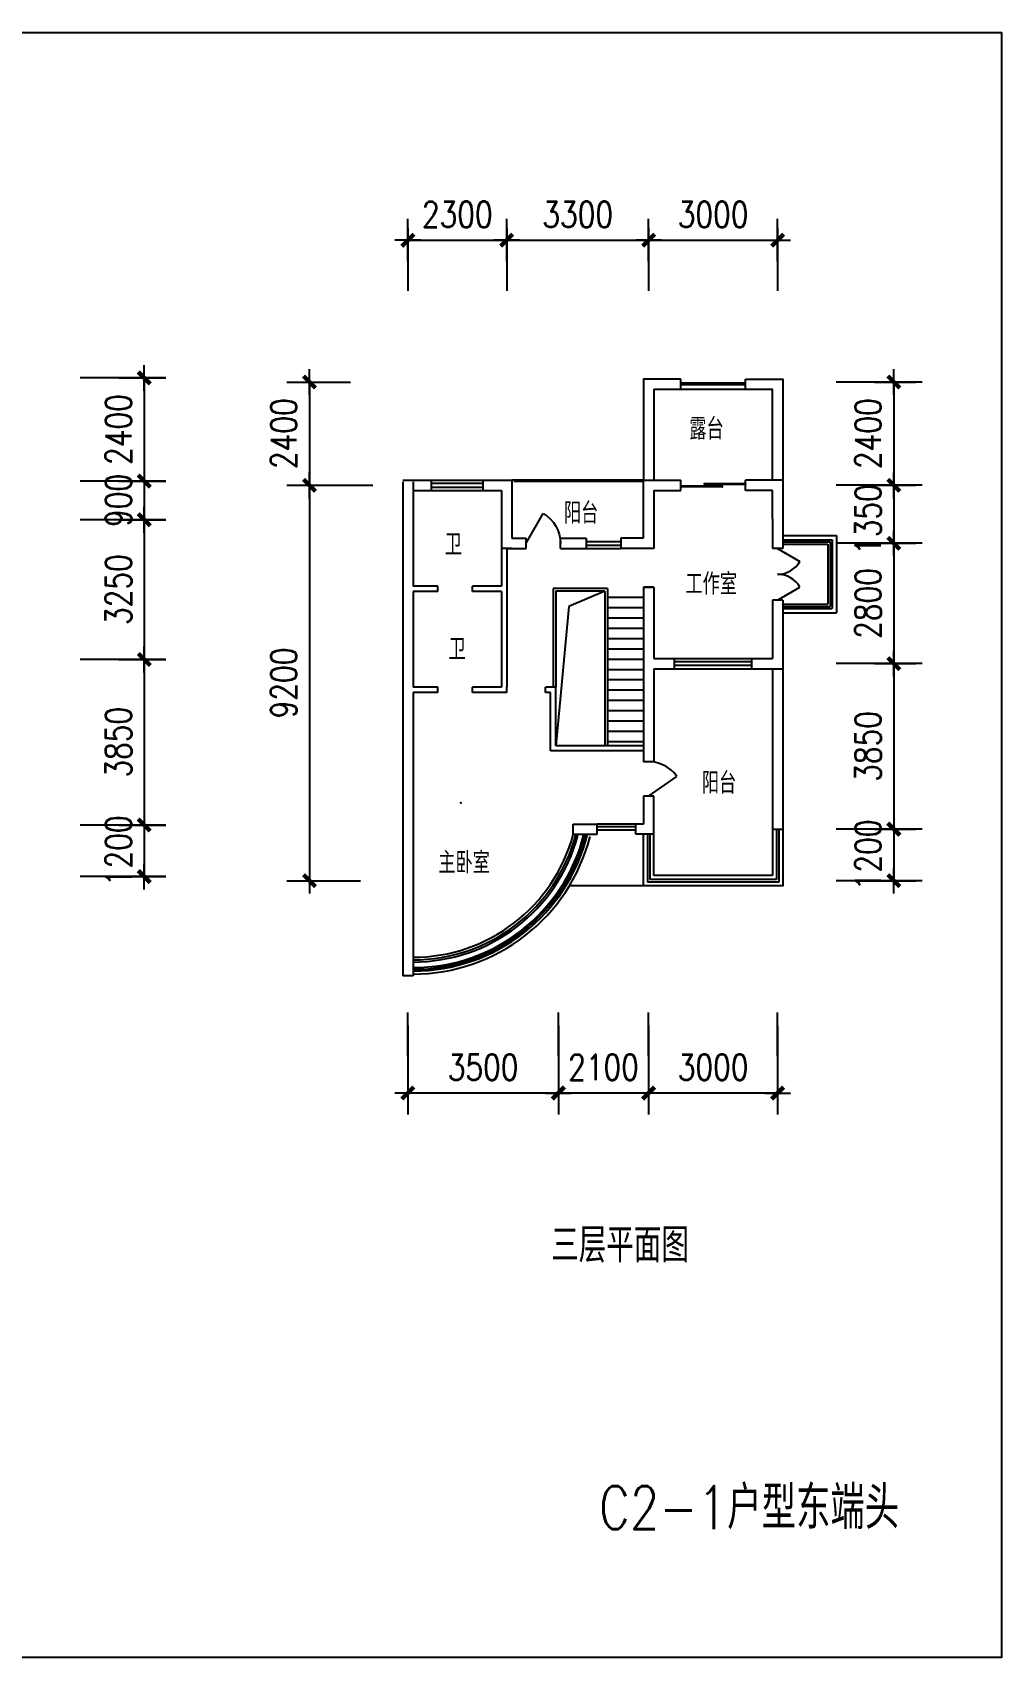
# Model space of a CAD drawing. Extents: x -144404 to 147451, y -180554 to 49126.
# Drawn here: x 79643 to 102179, y -136475 to -98675 of the extents above; entities that cross this region are included whole.
import ezdxf

# ---------------------------------------------------------------- set-up
doc = ezdxf.new("R2010")
doc.units = 0
doc.header["$LTSCALE"] = 2000
doc.header["$MEASUREMENT"] = 0
doc.linetypes.add('DASH', pattern=[0.35, 0.25, -0.1])
doc.layers.get('0').update_dxf_attribs({"color": 3, "linetype": 'CONTINUOUS'})
doc.layers.get('DEFPOINTS').update_dxf_attribs({"linetype": 'CONTINUOUS'})
for name, color, linetype in [('01_FUR', 9, 'CONTINUOUS'), ('AXIS', 3, 'CONTINUOUS'), ('JIAJU', 6, 'CONTINUOUS'), ('PUB_DIM', 3, 'CONTINUOUS'), ('PUB_TITLE', 4, 'CONTINUOUS'), ('S_SURFACE', 6, 'CONTINUOUS'), ('WALL', 255, 'CONTINUOUS'), ('WINDOW', 4, 'CONTINUOUS')]:
    doc.layers.add(name, color=color, linetype=linetype)
doc.styles.add('-宋体', font='simplex.shx', dxfattribs={"width": 0.8, "bigfont": 'hztxt.shx'})
doc.styles.add('DIM_FONT', font='SIMPLEX.shx', dxfattribs={"width": 0.8})
doc.dimstyles.new('AXIS200', dxfattribs={"dimscale": 2, "dimtxt": 300, "dimasz": 1, "dimexe": 250, "dimexo": 300, "dimgap": 150, "dimtad": 1, "dimdec": 0, "dimzin": 0, "dimtxsty": 'DIM_FONT', "dimblk": '_DIMX', "dimcen": 0.09, "dimse1": 1, "dimse2": 1, "dimclrt": 7, "dimazin": 3, "dimtfac": 1, "dimtdec": 0, "dimtix": 1, "dimtmove": 0, "dimatfit": 3, "dimtolj": 1, "dimtzin": 0})
doc.dimstyles.new('DIMA200', dxfattribs={"dimscale": 2, "dimtxt": 300, "dimasz": 1, "dimexe": 250, "dimexo": 300, "dimgap": 150, "dimtad": 1, "dimdec": 0, "dimzin": 0, "dimtxsty": 'DIM_FONT', "dimblk": '_DIMX', "dimcen": 0.09, "dimse1": 1, "dimclrt": 7, "dimazin": 3, "dimtfac": 1, "dimtdec": 0, "dimtix": 1, "dimtmove": 0, "dimatfit": 3, "dimtolj": 1, "dimtzin": 0})
doc.dimstyles.new('DIMB200', dxfattribs={"dimscale": 2, "dimtxt": 300, "dimasz": 1, "dimexe": 250, "dimexo": 300, "dimgap": 150, "dimtad": 1, "dimdec": 0, "dimzin": 0, "dimtxsty": 'DIM_FONT', "dimblk": '_DIMX', "dimcen": 0.09, "dimse2": 1, "dimclrt": 7, "dimazin": 3, "dimtfac": 1, "dimtdec": 0, "dimtix": 1, "dimtmove": 0, "dimatfit": 3, "dimtolj": 1, "dimtzin": 0})
doc.dimstyles.new('DIMN200', dxfattribs={"dimscale": 2, "dimtxt": 300, "dimasz": 1, "dimexe": 250, "dimexo": 300, "dimgap": 150, "dimtad": 1, "dimdec": 0, "dimzin": 0, "dimtxsty": 'DIM_FONT', "dimblk": '_DIMX', "dimcen": 0.09, "dimclrt": 7, "dimazin": 3, "dimtfac": 1, "dimtdec": 0, "dimtix": 1, "dimtmove": 0, "dimatfit": 3, "dimtolj": 1, "dimtzin": 0})

# ---------------------------------------------------------------- blocks, each defined once
blk = doc.blocks.new('_DIMX')
blk.add_line((-150, 0), (150, 0))
at = {"const_width": 50}
blk.add_lwpolyline([(-70, -70), (70, 70)], dxfattribs=at)
blk = doc.blocks.new('*D160')
at = {"color": 0, "linetype": 'BYBLOCK'}
for p, q in [((-116123, 102636), (-115174, 102636)), ((-115674, 102634), (-115674, 99838)), ((-116123, 99836), (-115174, 99836))]:
    blk.add_line(p, q, dxfattribs=at)
at = {"layer": 'DEFPOINTS', "color": 0, "linetype": 'BYBLOCK'}
for p in [(-116723, 102636), (-116723, 99836), (-115674, 99836)]:
    blk.add_point(p, dxfattribs=at)
at = {"color": 0, "linetype": 'BYBLOCK', "xscale": 2, "yscale": 2, "zscale": 2}
for p, rotation in [((-115674, 102636), 90), ((-115674, 99836), 270)]:
    blk.add_blockref('_DIMX', p, dxfattribs=dict(at, rotation=rotation))
at = {"color": 7, "linetype": 'BYBLOCK', "insert": (-116274, 101236), "char_height": 600, "attachment_point": 5, "rotation": 90, "style": 'DIM_FONT'}
blk.add_mtext('\\A1;2800', dxfattribs=at)
blk = doc.blocks.new('*D142')
at = {"color": 0, "linetype": 'BYBLOCK'}
for p, q in [((-116123, 99836), (-115174, 99836)), ((-115674, 99834), (-115674, 95988)), ((-116123, 95986), (-115174, 95986))]:
    blk.add_line(p, q, dxfattribs=at)
at = {"layer": 'DEFPOINTS', "color": 0, "linetype": 'BYBLOCK'}
for p in [(-116723, 99836), (-116723, 95986), (-115674, 95986)]:
    blk.add_point(p, dxfattribs=at)
at = {"color": 0, "linetype": 'BYBLOCK', "xscale": 2, "yscale": 2, "zscale": 2}
for p, rotation in [((-115674, 99836), 90), ((-115674, 95986), 270)]:
    blk.add_blockref('_DIMX', p, dxfattribs=dict(at, rotation=rotation))
at = {"color": 7, "linetype": 'BYBLOCK', "insert": (-116274, 97911), "char_height": 600, "attachment_point": 5, "rotation": 90, "style": 'DIM_FONT'}
blk.add_mtext('\\A1;3850', dxfattribs=at)
blk = doc.blocks.new('*D141')
at = {"color": 0, "linetype": 'BYBLOCK'}
for p, q in [((-129264, 103984), (-129264, 94788)), ((-129222, 103986), (-128764, 103986)), ((-129222, 94786), (-128764, 94786))]:
    blk.add_line(p, q, dxfattribs=at)
at = {"layer": 'DEFPOINTS', "color": 0, "linetype": 'BYBLOCK'}
for p in [(-129822, 103986), (-129822, 94786), (-129264, 94786)]:
    blk.add_point(p, dxfattribs=at)
at = {"color": 0, "linetype": 'BYBLOCK', "xscale": 2, "yscale": 2, "zscale": 2}
for p, rotation in [((-129264, 103986), 90), ((-129264, 94786), 270)]:
    blk.add_blockref('_DIMX', p, dxfattribs=dict(at, rotation=rotation))
at = {"color": 7, "linetype": 'BYBLOCK', "insert": (-129864, 99386), "char_height": 600, "attachment_point": 5, "rotation": 90, "style": 'DIM_FONT'}
blk.add_mtext('\\A1;9200', dxfattribs=at)
blk = doc.blocks.new('*D143')
at = {"color": 0, "linetype": 'BYBLOCK'}
for p, q in [((435897, -36268), (436991, -36268)), ((436491, -36270), (436491, -40116)), ((435897, -40118), (436991, -40118))]:
    blk.add_line(p, q, dxfattribs=at)
at = {"layer": 'DEFPOINTS', "color": 0, "linetype": 'BYBLOCK'}
for p in [(435297, -36268), (435297, -40118), (436491, -40118)]:
    blk.add_point(p, dxfattribs=at)
at = {"color": 0, "linetype": 'BYBLOCK', "xscale": 2, "yscale": 2, "zscale": 2}
for p, rotation in [((436491, -36268), 90), ((436491, -40118), 270)]:
    blk.add_blockref('_DIMX', p, dxfattribs=dict(at, rotation=rotation))
at = {"color": 7, "linetype": 'BYBLOCK', "insert": (435891, -38193), "char_height": 600, "attachment_point": 5, "rotation": 90, "style": 'DIM_FONT'}
blk.add_mtext('\\A1;3850', dxfattribs=at)
blk = doc.blocks.new('*D145')
at = {"color": 0, "linetype": 'BYBLOCK'}
for p, q in [((435897, -40118), (436991, -40118)), ((436491, -40116), (436491, -40114)), ((436491, -40118), (436491, -41318)), ((435897, -41318), (436991, -41318)), ((436491, -41320), (436491, -41322))]:
    blk.add_line(p, q, dxfattribs=at)
at = {"layer": 'DEFPOINTS', "color": 0, "linetype": 'BYBLOCK'}
for p in [(435297, -40118), (435297, -41318), (436491, -41318)]:
    blk.add_point(p, dxfattribs=at)
at = {"color": 0, "linetype": 'BYBLOCK', "xscale": 2, "yscale": 2, "zscale": 2}
for p, rotation in [((436491, -40118), 270), ((436491, -41318), 90)]:
    blk.add_blockref('_DIMX', p, dxfattribs=dict(at, rotation=rotation))
at = {"color": 7, "linetype": 'BYBLOCK', "insert": (435891, -40718), "char_height": 600, "attachment_point": 5, "rotation": 90, "style": 'DIM_FONT'}
blk.add_mtext('\\A1;1200', dxfattribs=at)
blk = doc.blocks.new('*D151')
at = {"color": 0, "linetype": 'BYBLOCK'}
for p, q in [((-126977, 91418), (-126977, 89348)), ((-123477, 91418), (-123477, 89348)), ((-123479, 89848), (-126975, 89848))]:
    blk.add_line(p, q, dxfattribs=at)
at = {"layer": 'DEFPOINTS', "color": 0, "linetype": 'BYBLOCK'}
for p in [(-126977, 92018), (-123477, 92018), (-126977, 89848)]:
    blk.add_point(p, dxfattribs=at)
at = {"color": 0, "linetype": 'BYBLOCK', "xscale": 2, "yscale": 2, "zscale": 2, "rotation": 180}
blk.add_blockref('_DIMX', (-126977, 89848), dxfattribs=at)
at = {"color": 0, "linetype": 'BYBLOCK', "xscale": 2, "yscale": 2, "zscale": 2}
blk.add_blockref('_DIMX', (-123477, 89848), dxfattribs=at)
at = {"color": 7, "linetype": 'BYBLOCK', "insert": (-125227, 90448), "char_height": 600, "attachment_point": 5, "style": 'DIM_FONT'}
blk.add_mtext('\\A1;3500', dxfattribs=at)
blk = doc.blocks.new('*D152')
at = {"color": 0, "linetype": 'BYBLOCK'}
for p, q in [((-123477, 91418), (-123477, 89348)), ((-121377, 91418), (-121377, 89348)), ((-123479, 89848), (-123481, 89848)), ((-121377, 89848), (-123477, 89848)), ((-121375, 89848), (-121373, 89848))]:
    blk.add_line(p, q, dxfattribs=at)
at = {"layer": 'DEFPOINTS', "color": 0, "linetype": 'BYBLOCK'}
for p in [(-123477, 92018), (-121377, 92018), (-123477, 89848)]:
    blk.add_point(p, dxfattribs=at)
at = {"color": 0, "linetype": 'BYBLOCK', "xscale": 2, "yscale": 2, "zscale": 2}
blk.add_blockref('_DIMX', (-123477, 89848), dxfattribs=at)
at = {"color": 0, "linetype": 'BYBLOCK', "xscale": 2, "yscale": 2, "zscale": 2, "rotation": 180}
blk.add_blockref('_DIMX', (-121377, 89848), dxfattribs=at)
at = {"color": 7, "linetype": 'BYBLOCK', "insert": (-122427, 90448), "char_height": 600, "attachment_point": 5, "style": 'DIM_FONT'}
blk.add_mtext('\\A1;2100', dxfattribs=at)
blk = doc.blocks.new('*D149')
at = {"color": 0, "linetype": 'BYBLOCK'}
for p, q in [((-121377, 91418), (-121377, 89348)), ((-118377, 91411), (-118377, 89348)), ((-118379, 89848), (-121375, 89848))]:
    blk.add_line(p, q, dxfattribs=at)
at = {"layer": 'DEFPOINTS', "color": 0, "linetype": 'BYBLOCK'}
for p in [(-121377, 92018), (-118377, 92011), (-121377, 89848)]:
    blk.add_point(p, dxfattribs=at)
at = {"color": 0, "linetype": 'BYBLOCK', "xscale": 2, "yscale": 2, "zscale": 2, "rotation": 180}
blk.add_blockref('_DIMX', (-121377, 89848), dxfattribs=at)
at = {"color": 0, "linetype": 'BYBLOCK', "xscale": 2, "yscale": 2, "zscale": 2}
blk.add_blockref('_DIMX', (-118377, 89848), dxfattribs=at)
at = {"color": 7, "linetype": 'BYBLOCK', "insert": (-119877, 90448), "char_height": 600, "attachment_point": 5, "style": 'DIM_FONT'}
blk.add_mtext('\\A1;3000', dxfattribs=at)
blk = doc.blocks.new('*D150')
at = {"color": 0, "linetype": 'BYBLOCK'}
for p, q in [((-116123, 95986), (-115174, 95986)), ((-115674, 95988), (-115674, 95990)), ((-115674, 95986), (-115674, 94786)), ((-116123, 94786), (-115174, 94786)), ((-115674, 94784), (-115674, 94782))]:
    blk.add_line(p, q, dxfattribs=at)
at = {"layer": 'DEFPOINTS', "color": 0, "linetype": 'BYBLOCK'}
for p in [(-116723, 95986), (-116723, 94786), (-115674, 94786)]:
    blk.add_point(p, dxfattribs=at)
at = {"color": 0, "linetype": 'BYBLOCK', "xscale": 2, "yscale": 2, "zscale": 2}
for p, rotation in [((-115674, 95986), 270), ((-115674, 94786), 90)]:
    blk.add_blockref('_DIMX', p, dxfattribs=dict(at, rotation=rotation))
at = {"color": 7, "linetype": 'BYBLOCK', "insert": (-116274, 95386), "char_height": 600, "attachment_point": 5, "rotation": 90, "style": 'DIM_FONT'}
blk.add_mtext('\\A1;1200', dxfattribs=at)
blk = doc.blocks.new('M_B15SGY')
at = {"linetype": 'CONTINUOUS'}
for p, q in [((-0.5, 0.5), (0.5, 0.5)), ((0.5, 0.167), (-0.5, 0.167)), ((0.5, -0.167), (-0.5, -0.167))]:
    blk.add_line(p, q, dxfattribs=at)
blk = doc.blocks.new('*D156')
at = {"color": 0, "linetype": 'BYBLOCK'}
for p, q in [((435897, -32118), (436991, -32118)), ((436491, -32116), (436491, -32114)), ((436491, -32118), (436491, -33018)), ((435897, -33018), (436991, -33018)), ((436491, -33020), (436491, -33022))]:
    blk.add_line(p, q, dxfattribs=at)
at = {"layer": 'DEFPOINTS', "color": 0, "linetype": 'BYBLOCK'}
for p in [(435297, -32118), (435297, -33018), (436491, -33018)]:
    blk.add_point(p, dxfattribs=at)
at = {"color": 0, "linetype": 'BYBLOCK', "xscale": 2, "yscale": 2, "zscale": 2}
for p, rotation in [((436491, -32118), 270), ((436491, -33018), 90)]:
    blk.add_blockref('_DIMX', p, dxfattribs=dict(at, rotation=rotation))
at = {"color": 7, "linetype": 'BYBLOCK', "insert": (435891, -32568), "char_height": 600, "attachment_point": 5, "rotation": 90, "style": 'DIM_FONT'}
blk.add_mtext('\\A1;900', dxfattribs=at)
blk = doc.blocks.new('*D153')
at = {"color": 0, "linetype": 'BYBLOCK'}
for p, q in [((435897, -29718), (436991, -29718)), ((436491, -29720), (436491, -32116)), ((435897, -32118), (436991, -32118))]:
    blk.add_line(p, q, dxfattribs=at)
at = {"layer": 'DEFPOINTS', "color": 0, "linetype": 'BYBLOCK'}
for p in [(435297, -29718), (435297, -32118), (436491, -32118)]:
    blk.add_point(p, dxfattribs=at)
at = {"color": 0, "linetype": 'BYBLOCK', "xscale": 2, "yscale": 2, "zscale": 2}
for p, rotation in [((436491, -29718), 90), ((436491, -32118), 270)]:
    blk.add_blockref('_DIMX', p, dxfattribs=dict(at, rotation=rotation))
at = {"color": 7, "linetype": 'BYBLOCK', "insert": (435891, -30918), "char_height": 600, "attachment_point": 5, "rotation": 90, "style": 'DIM_FONT'}
blk.add_mtext('\\A1;2400', dxfattribs=at)
blk = doc.blocks.new('*D155')
at = {"color": 0, "linetype": 'BYBLOCK'}
for p, q in [((435897, -33018), (436991, -33018)), ((436491, -33020), (436491, -36266)), ((435897, -36268), (436991, -36268))]:
    blk.add_line(p, q, dxfattribs=at)
at = {"layer": 'DEFPOINTS', "color": 0, "linetype": 'BYBLOCK'}
for p in [(435297, -33018), (435297, -36268), (436491, -36268)]:
    blk.add_point(p, dxfattribs=at)
at = {"color": 0, "linetype": 'BYBLOCK', "xscale": 2, "yscale": 2, "zscale": 2}
for p, rotation in [((436491, -33018), 90), ((436491, -36268), 270)]:
    blk.add_blockref('_DIMX', p, dxfattribs=dict(at, rotation=rotation))
at = {"color": 7, "linetype": 'BYBLOCK', "insert": (435891, -34643), "char_height": 600, "attachment_point": 5, "rotation": 90, "style": 'DIM_FONT'}
blk.add_mtext('\\A1;3250', dxfattribs=at)
blk = doc.blocks.new('M_A14NPV')
for points in [[(0.18, 0.178), (0.177, 0.16), (-0.617, 0.16), (-0.617, 0.181)], [(0.632, 0.226), (0.629, 0.208), (-0.164, 0.208), (-0.164, 0.229)]]:
    blk.add_lwpolyline(points, close=True)
blk = doc.blocks.new('_WBLK')
for p, q in [((-0.5, 0.5), (0.5, 0.5)), ((0.5, 0.167), (-0.5, 0.167)), ((0.5, -0.167), (-0.5, -0.167)), ((-0.5, -0.5), (0.5, -0.5))]:
    blk.add_line(p, q)
blk = doc.blocks.new('*D161')
at = {"color": 0, "linetype": 'BYBLOCK'}
for p, q in [((453476, -32215), (454425, -32215)), ((453925, -32217), (453925, -33563)), ((453476, -33565), (454425, -33565))]:
    blk.add_line(p, q, dxfattribs=at)
at = {"layer": 'DEFPOINTS', "color": 0, "linetype": 'BYBLOCK'}
for p in [(452876, -32215), (452876, -33565), (453925, -33565)]:
    blk.add_point(p, dxfattribs=at)
at = {"color": 0, "linetype": 'BYBLOCK', "xscale": 2, "yscale": 2, "zscale": 2}
for p, rotation in [((453925, -32215), 90), ((453925, -33565), 270)]:
    blk.add_blockref('_DIMX', p, dxfattribs=dict(at, rotation=rotation))
at = {"color": 7, "linetype": 'BYBLOCK', "insert": (453325, -33013), "char_height": 600, "attachment_point": 5, "rotation": 90, "style": 'DIM_FONT'}
blk.add_mtext('\\A1;1350', dxfattribs=at)
blk = doc.blocks.new('*D159')
at = {"color": 0, "linetype": 'BYBLOCK'}
for p, q in [((-116123, 106386), (-115174, 106386)), ((-115674, 106384), (-115674, 103988)), ((-116123, 103986), (-115174, 103986))]:
    blk.add_line(p, q, dxfattribs=at)
at = {"layer": 'DEFPOINTS', "color": 0, "linetype": 'BYBLOCK'}
for p in [(-116723, 106386), (-116723, 103986), (-115674, 103986)]:
    blk.add_point(p, dxfattribs=at)
at = {"color": 0, "linetype": 'BYBLOCK', "xscale": 2, "yscale": 2, "zscale": 2}
for p, rotation in [((-115674, 106386), 90), ((-115674, 103986), 270)]:
    blk.add_blockref('_DIMX', p, dxfattribs=dict(at, rotation=rotation))
at = {"color": 7, "linetype": 'BYBLOCK', "insert": (-116274, 105186), "char_height": 600, "attachment_point": 5, "rotation": 90, "style": 'DIM_FONT'}
blk.add_mtext('\\A1;2400', dxfattribs=at)
blk = doc.blocks.new('_DBLK1')
for p, q in [((-0.5, 0), (-0.25, -0.433)), ((0.5, 0), (0.25, -0.433))]:
    blk.add_line(p, q)
for centre, start, end in [((-0.5, 0), 300, 0), ((0.5, 0), 180, 240)]:
    blk.add_arc(centre, 0.5, start, end)
blk = doc.blocks.new('_GCBLK')
at = {"linetype": 'DASH'}
for p, q in [((-0.5, -0.5), (-0.5, 0.5)), ((0.5, -0.5), (0.5, 0.5)), ((-0.5, 0.2), (0.5, 0.2)), ((-0.5, -0.2), (0.5, -0.2))]:
    blk.add_line(p, q, dxfattribs=at)
blk = doc.blocks.new('*D162')
at = {"color": 0, "linetype": 'BYBLOCK'}
for p, q in [((-129264, 106384), (-129264, 103988)), ((-129222, 106386), (-128764, 106386)), ((-129222, 103986), (-128764, 103986))]:
    blk.add_line(p, q, dxfattribs=at)
at = {"layer": 'DEFPOINTS', "color": 0, "linetype": 'BYBLOCK'}
for p in [(-129822, 106386), (-129822, 103986), (-129264, 103986)]:
    blk.add_point(p, dxfattribs=at)
at = {"color": 0, "linetype": 'BYBLOCK', "xscale": 2, "yscale": 2, "zscale": 2}
for p, rotation in [((-129264, 106386), 90), ((-129264, 103986), 270)]:
    blk.add_blockref('_DIMX', p, dxfattribs=dict(at, rotation=rotation))
at = {"color": 7, "linetype": 'BYBLOCK', "insert": (-129864, 105186), "char_height": 600, "attachment_point": 5, "rotation": 90, "style": 'DIM_FONT'}
blk.add_mtext('\\A1;2400', dxfattribs=at)
blk = doc.blocks.new('*D158')
at = {"color": 0, "linetype": 'BYBLOCK'}
for p, q in [((-121377, 109200), (-121377, 110186)), ((-118377, 109200), (-118377, 110186)), ((-121375, 109686), (-118379, 109686))]:
    blk.add_line(p, q, dxfattribs=at)
at = {"layer": 'DEFPOINTS', "color": 0, "linetype": 'BYBLOCK'}
for p in [(-118377, 109686), (-121377, 108600), (-118377, 108600)]:
    blk.add_point(p, dxfattribs=at)
at = {"color": 0, "linetype": 'BYBLOCK', "xscale": 2, "yscale": 2, "zscale": 2, "rotation": 180}
blk.add_blockref('_DIMX', (-121377, 109686), dxfattribs=at)
at = {"color": 0, "linetype": 'BYBLOCK', "xscale": 2, "yscale": 2, "zscale": 2}
blk.add_blockref('_DIMX', (-118377, 109686), dxfattribs=at)
at = {"color": 7, "linetype": 'BYBLOCK', "insert": (-119877, 110286), "char_height": 600, "attachment_point": 5, "style": 'DIM_FONT'}
blk.add_mtext('\\A1;3000', dxfattribs=at)
blk = doc.blocks.new('*D164')
at = {"color": 0, "linetype": 'BYBLOCK'}
for p, q in [((-126977, 109200), (-126977, 110186)), ((-124677, 109200), (-124677, 110186)), ((-126975, 109686), (-124679, 109686))]:
    blk.add_line(p, q, dxfattribs=at)
at = {"layer": 'DEFPOINTS', "color": 0, "linetype": 'BYBLOCK'}
for p in [(-124677, 109686), (-126977, 108600), (-124677, 108600)]:
    blk.add_point(p, dxfattribs=at)
at = {"color": 0, "linetype": 'BYBLOCK', "xscale": 2, "yscale": 2, "zscale": 2, "rotation": 180}
blk.add_blockref('_DIMX', (-126977, 109686), dxfattribs=at)
at = {"color": 0, "linetype": 'BYBLOCK', "xscale": 2, "yscale": 2, "zscale": 2}
blk.add_blockref('_DIMX', (-124677, 109686), dxfattribs=at)
at = {"color": 7, "linetype": 'BYBLOCK', "insert": (-125827, 110286), "char_height": 600, "attachment_point": 5, "style": 'DIM_FONT'}
blk.add_mtext('\\A1;2300', dxfattribs=at)
blk = doc.blocks.new('*D163')
at = {"color": 0, "linetype": 'BYBLOCK'}
for p, q in [((-124677, 109200), (-124677, 110186)), ((-121377, 109200), (-121377, 110186)), ((-124675, 109686), (-121379, 109686))]:
    blk.add_line(p, q, dxfattribs=at)
at = {"layer": 'DEFPOINTS', "color": 0, "linetype": 'BYBLOCK'}
for p in [(-121377, 109686), (-124677, 108600), (-121377, 108600)]:
    blk.add_point(p, dxfattribs=at)
at = {"color": 0, "linetype": 'BYBLOCK', "xscale": 2, "yscale": 2, "zscale": 2, "rotation": 180}
blk.add_blockref('_DIMX', (-124677, 109686), dxfattribs=at)
at = {"color": 0, "linetype": 'BYBLOCK', "xscale": 2, "yscale": 2, "zscale": 2}
blk.add_blockref('_DIMX', (-121377, 109686), dxfattribs=at)
at = {"color": 7, "linetype": 'BYBLOCK', "insert": (-123027, 110286), "char_height": 600, "attachment_point": 5, "style": 'DIM_FONT'}
blk.add_mtext('\\A1;3300', dxfattribs=at)
blk = doc.blocks.new('M_A1SFU')
blk.add_line((-0.5, 0), (0, -0.866))
blk.add_arc((-0.5, 0), 1, 300, 0)

msp = doc.modelspace()

# ---------------------------------------------------------------- linework, layer by layer
at = {"layer": '01_FUR'}
for p, q in [((91753.1, -111606.5), (91753.1, -113906.5)), ((93013, -111606.5), (91753.1, -111606.5)), ((91813.1, -111666.5), (91813.1, -113906.5)), ((92953, -111666.5), (91813.1, -111666.5)), ((92953, -111666.5), (92953, -115266.5)), ((93013, -111606.5), (93013, -115266.5)), ((93853.1, -111816.5), (93013, -111816.5)), ((93853.1, -112056.5), (93013, -112056.5)), ((93853.1, -112296.5), (93013, -112296.5)), ((93853.1, -112536.5), (93013, -112536.5)), ((93853.1, -112776.5), (93013, -112776.5)), ((93853.1, -113016.5), (93013, -113016.5)), ((93853.1, -113256.5), (93013, -113256.5)), ((93853.1, -113496.5), (93013, -113496.5)), ((93853.1, -113736.5), (93013, -113736.5)), ((93853.1, -113976.5), (93013, -113976.5)), ((93853.1, -114216.5), (93013, -114216.5)), ((93853.1, -114456.5), (93013, -114456.5)), ((93853.1, -114696.5), (93013, -114696.5)), ((93853.1, -114936.5), (93013, -114936.5)), ((93853.1, -115176.5), (93013, -115176.5))]:
    msp.add_line(p, q, dxfattribs=at)
at = {"layer": 'AXIS'}
for p, q in [((88373.1, -103215), (88373.1, -104681.8)), ((90673.1, -103215), (90673.1, -104681.8)), ((93973.1, -103215), (93973.1, -104681.8)), ((96973.1, -103215), (96973.1, -104681.8)), ((82733.6, -106709.9), (80754.2, -106709.9)), ((85558.7, -106806.4), (87040.7, -106806.5)), ((100333, -106806.4), (98333, -106806.4)), ((82733.6, -109109.9), (80754.2, -109109.9)), ((85558.7, -109206.4), (87558.7, -109206.4)), ((100333, -109206.4), (98333, -109206.4)), ((82733.6, -110009.9), (80754.2, -110009.9)), ((100333, -110556.5), (98333, -110556.5)), ((82733.6, -113260), (80754.2, -113260)), ((100333, -113356.5), (98333, -113356.5)), ((82733.6, -117110), (80754.2, -117110)), ((100333, -117206.5), (98333, -117206.5)), ((82733.6, -118310), (80754.2, -118310)), ((85558.7, -118406.5), (87271.7, -118406.5)), ((100333, -118406.5), (98333, -118406.5)), ((88373.1, -122482.8), (88373.1, -121474.8)), ((91873.1, -122482.8), (91873.1, -121474.8)), ((93973.1, -122482.8), (93973.1, -121474.8)), ((96973.1, -122482.8), (96973.1, -121474.8))]:
    msp.add_line(p, q, dxfattribs=at)
at = {"layer": 'JIAJU'}
for p, q in [((90840, -109086.5), (90793.1, -109086.5)), ((93853.1, -109086.5), (90840, -109086.5)), ((93853.1, -109122.4), (90840, -109122.4)), ((96853.1, -113476.5), (96853.1, -117206.5)), ((97093.1, -113476.5), (97093.1, -117206.5)), ((96853.1, -117206.5), (97093.1, -117206.5))]:
    msp.add_line(p, q, dxfattribs=at)
at = {"layer": 'PUB_DIM'}
for p, q in [((92953, -111666.5), (92115.2, -112023.3)), ((92115.2, -112023.3), (91813.1, -115266.5))]:
    msp.add_line(p, q, dxfattribs=at)
for radius, end in [(3860, 344.98532), (4100, 345.88307), (3920, 344.98532), (3970, 344.98532), (4250, 345.69651)]:
    msp.add_arc((88493.1, -116326.5), radius, 270, end, dxfattribs=at)
msp.add_point((89607.2, -116593.6), dxfattribs=at)
at = {"layer": 'PUB_TITLE'}
msp.add_lwpolyline([(48719.5, -136474.8), (48719.5, -98674.8), (102179.5, -98674.8), (102179.5, -136474.8)], close=True, dxfattribs=at)
at = {"layer": 'S_SURFACE'}
for p, q in [((94723.1, -106976.5), (94723.1, -106736.5)), ((96223.1, -106976.5), (96223.1, -106736.5)), ((97093.1, -110376.5), (98343.1, -110376.5)), ((97093.1, -110476.5), (98243.1, -110476.5)), ((97093.1, -110526.5), (98193.1, -110526.5)), ((97093.1, -110576.5), (98143.1, -110576.5)), ((98143.1, -110576.5), (98143.1, -111976.5)), ((98193.1, -110526.5), (98193.1, -112026.5)), ((98243.1, -110476.5), (98243.1, -112076.5)), ((98343.1, -110376.5), (98343.1, -112176.5)), ((97093.1, -111976.5), (98143.1, -111976.5)), ((97093.1, -112026.5), (98193.1, -112026.5)), ((97093.1, -112076.5), (98243.1, -112076.5)), ((97093.1, -112176.5), (98343.1, -112176.5)), ((93943.1, -117326.5), (93943.1, -118436.5)), ((94003.1, -117326.5), (94003.1, -118376.5)), ((94093.1, -118286.5), (94093.1, -117326.5)), ((96853.1, -117206.5), (96853.1, -118286.5)), ((96943.1, -117206.5), (96943.1, -118376.5)), ((97003.1, -117206.5), (97003.1, -118436.5)), ((96853.1, -118286.5), (94093.1, -118286.5)), ((93853.1, -118526.5), (92129.4, -118526.5)), ((97003.1, -118436.5), (93943.1, -118436.5)), ((96943.1, -118376.5), (94003.1, -118376.5))]:
    msp.add_line(p, q, dxfattribs=at)
for points in [[(94723.1, -106736.5), (93853.1, -106736.5), (93853.1, -109086.5)], [(96223.1, -106833.3), (94723.1, -106833.3)], [(96223.1, -106873.3), (94723.1, -106873.3)], [(96223.1, -106736.5), (97093.1, -106736.5), (97093.1, -109086.5)], [(96853.1, -109086.5), (96853.1, -106976.5), (94093.1, -106976.5), (94093.1, -109086.5)], [(97093.1, -117206.5), (97093.1, -118526.5), (93853.1, -118526.5), (93853.1, -117326.5)]]:
    msp.add_lwpolyline(points, dxfattribs=at)
at = {"layer": 'WALL'}
for p, q in [((88253.1, -109086.5), (90793.1, -109086.5)), ((88253.1, -109126.5), (88253.1, -120617.4)), ((88493.1, -109126.5), (88493.1, -111556.5)), ((90553.1, -109086.5), (90793.1, -109086.5)), ((90793.1, -109086.5), (90793.1, -110436.5)), ((93853.1, -110436.5), (93853.1, -109086.5)), ((93853.1, -109086.5), (94723.1, -109086.5)), ((94723.1, -109326.5), (94723.1, -109086.5)), ((96223.1, -109326.5), (96223.1, -109086.5)), ((97093.1, -109086.5), (96223.1, -109086.5)), ((97093.1, -109086.5), (97093.1, -110676.5)), ((88493.1, -109326.5), (90553.1, -109326.5)), ((90553.1, -109326.5), (90553.1, -111556.5)), ((94093.1, -109326.5), (94723.1, -109326.5)), ((94093.1, -109326.5), (94093.1, -110676.5)), ((96853.1, -109326.5), (96223.1, -109326.5)), ((96853.1, -109850.3), (96853.1, -109326.5)), ((96853.1, -109986.5), (96853.1, -109850.3)), ((96853.1, -109986.5), (96853.1, -110676.5)), ((90793.1, -110676.5), (90553.1, -110676.5)), ((90673.1, -110676.5), (90673.1, -113906.5)), ((90673.1, -110676.5), (91123.1, -110676.5)), ((90793.1, -110436.5), (91123.1, -110436.5)), ((91123.1, -110676.5), (91123.1, -110436.5)), ((91923.1, -110676.5), (91923.1, -110436.5)), ((91923.1, -110436.5), (92523.1, -110436.5)), ((91923.1, -110676.5), (92523.1, -110676.5)), ((92523.1, -110436.5), (92523.1, -110676.5)), ((93323.1, -110436.5), (93323.1, -110676.5)), ((93853.1, -110436.5), (93323.1, -110436.5)), ((94093.1, -110676.5), (93323.1, -110676.5)), ((94093.1, -110676.5), (93853.1, -110676.5)), ((97093.1, -110676.5), (96853.1, -110676.5)), ((89073.1, -111556.5), (88493.1, -111556.5)), ((89073.1, -111676.5), (88493.1, -111676.5)), ((88493.1, -111676.5), (88493.1, -113906.5)), ((89073.1, -111676.5), (89073.1, -111556.5)), ((90553.1, -111556.5), (89873.1, -111556.5)), ((89873.1, -111676.5), (89873.1, -111556.5)), ((90553.1, -111676.5), (89873.1, -111676.5)), ((90553.1, -111676.5), (90553.1, -113906.5)), ((93853.1, -111576.5), (93853.1, -115640.5)), ((94093.1, -111576.5), (93853.1, -111576.5)), ((93853.1, -111576.5), (94093.1, -111576.5)), ((94093.1, -111576.5), (93853.1, -111576.5)), ((94093.1, -111576.5), (94093.1, -113236.5)), ((97093.1, -111876.5), (96853.1, -111876.5)), ((96853.1, -111876.5), (96853.1, -113236.5)), ((97093.1, -111876.5), (97093.1, -113476.5)), ((94093.1, -113017.7), (94093.1, -113236.5)), ((94093.1, -113236.5), (94573.1, -113236.5)), ((94573.1, -113476.5), (94573.1, -113236.5)), ((96373.1, -113476.5), (96373.1, -113236.5)), ((96373.1, -113236.5), (96853.1, -113236.5)), ((94093.1, -113476.5), (94573.1, -113476.5)), ((94093.1, -113476.5), (94093.1, -114905.2)), ((96373.1, -113476.5), (97093.1, -113476.5)), ((89073.1, -113906.5), (88493.1, -113906.5)), ((89073.1, -114026.5), (88493.1, -114026.5)), ((88493.1, -114026.5), (88493.1, -120617.4)), ((89073.1, -114026.5), (89073.1, -113906.5)), ((90553.1, -113906.5), (89873.1, -113906.5)), ((89873.1, -114026.5), (89873.1, -113906.5)), ((90673.1, -114026.5), (89873.1, -114026.5)), ((90673.1, -114026.5), (90673.1, -113906.5)), ((91813.1, -113906.5), (91573.1, -113906.5)), ((91573.1, -114026.5), (91573.1, -113906.5)), ((91693.1, -114026.5), (91573.1, -114026.5)), ((91693.1, -115386.5), (91693.1, -114026.5)), ((91813.1, -115266.5), (91813.1, -113906.5)), ((94093.1, -114856.5), (94093.1, -115640.5)), ((93853.1, -115266.5), (91813.1, -115266.5)), ((93853.1, -115386.5), (91693.1, -115386.5)), ((94093.1, -115636.5), (93853.1, -115636.5)), ((94093.1, -116436.5), (93853.1, -116436.5)), ((93853.1, -116436.5), (93853.1, -117086.5)), ((94093.1, -117326.5), (94093.1, -116436.5)), ((92221.3, -117326.5), (92221.3, -117086.5)), ((92221.3, -117086.5), (92773, -117086.5)), ((92773, -117326.5), (92773, -117086.5)), ((93673, -117326.5), (93673, -117086.5)), ((93853.1, -117086.5), (93673, -117086.5)), ((92221.3, -117326.5), (92773, -117326.5)), ((94093.1, -117326.5), (93673, -117326.5)), ((88493.1, -120617.4), (88253.1, -120617.4))]:
    msp.add_line(p, q, dxfattribs=at)
at = {"layer": 'WINDOW'}
for radius, end in [(4180, 346.15868), (4140, 346.02225)]:
    msp.add_arc((88493.1, -116326.5), radius, 270, end, dxfattribs=at)

# ---------------------------------------------------------------- block references
for name, p, xscale, yscale, zscale in [('_GCBLK', (89523.1, -109206.5), 1200, 240, 1200), ('M_A14NPV', (95483, -108973), -1200, -1200, 1200), ('M_A1SFU', (91523.1, -110556.5), 800, -800, 800), ('M_B15SGY', (92923.1, -110638.2), -800, 230, 800), ('_WBLK', (95473.1, -113356.5), 1800, 239.9999999999999, 1800)]:
    msp.add_blockref(name, p, dxfattribs=dict(at, xscale=xscale, yscale=yscale, zscale=zscale))
for name, p, xscale, yscale, zscale, rotation in [('_DBLK1', (96973.1, -111276.5), 1200, 1200, 1200, 90), ('M_A1SFU', (93941.2, -116037.8), 800, 800, 800, 94.57392125990089), ('M_B15SGY', (93223, -117122.6), -900, 200, 900, 180)]:
    msp.add_blockref(name, p, dxfattribs=dict(at, xscale=xscale, yscale=yscale, zscale=zscale, rotation=rotation))

# ---------------------------------------------------------------- texts
at = {"layer": 'JIAJU', "style": '-宋体', "width": 0.8}
for s, height, p in [('露台', 500, (94918.4, -108143.3)), ('阳台', 500, (92002.2, -110104.2)), ('卫', 500, (89232.4, -110833.9)), ('工作室', 500, (94829, -111754.3)), ('卫', 500, (89319.6, -113266.5)), ('阳台', 500, (95210.9, -116380)), ('主卧室', 500, (89080.7, -118236.8)), ('三层平面图 ', 800, (91708.8, -127285.7)), ('C2-1户型东端头', 1000, (92816.6, -133486))]:
    msp.add_text(s, height=height, dxfattribs=at).set_placement(p)

# ---------------------------------------------------------------- dimensions: what is measured, and where the dimension line sits
at = {"layer": 'AXIS'}
for base, p1, p2, dimstyle, picture, middle in [((90673.1, -103506.4), (88373.1, -104592.1), (90673.1, -104592.1), 'DIMN200', '*D164', (89523.1, -102906.4)), ((93973.1, -103506.4), (90673.1, -104592.1), (93973.1, -104592.1), 'DIMB200', '*D163', (92323.1, -102906.4)), ((96973.1, -103506.4), (93973.1, -104592.1), (96973.1, -104592.1), 'AXIS200', '*D158', (95473.1, -102906.4)), ((88373.1, -123344.9), (91873.1, -121174.8), (88373.1, -121174.8), 'AXIS200', '*D151', (90123.1, -122744.9)), ((91873.1, -123344.9), (93973.1, -121174.8), (91873.1, -121174.8), 'AXIS200', '*D152', (92923.1, -122744.9)), ((93973.1, -123344.9), (96973.1, -121181.6), (93973.1, -121174.8), 'AXIS200', '*D149', (95473.1, -122744.9))]:
    dim = msp.add_linear_dim(base=base, p1=p1, p2=p2, dimstyle=dimstyle, override={"dimblk1": '_DIMX', "dimblk2": '_DIMX', "dimsah": 1, "dimse1": 0, "dimse2": 0}, dxfattribs=at)
    dim.commit()
    dim.dimension.update_dxf_attribs({"geometry": picture, "text_midpoint": middle, "insert": (215349.7, -213192.4)})
for base, p1, p2, angle, dimstyle, picture, middle, set_off in [((82241.8, -109109.9), (81047.8, -106710), (81047.8, -109109.9), 270, 'DIMN200', '*D153', (81641.8, -107909.9), (-354249.1, -76991.7)), ((86085.8, -109206.4), (85528.2, -106806.5), (85528.2, -109206.4), 90, 'DIMN200', '*D162', (85485.8, -108006.5), (215349.7, -213192.4)), ((99675.9, -109206.4), (98626.6, -106806.5), (98626.6, -109206.4), 270, 'DIMN200', '*D159', (99075.9, -108006.5), (215349.7, -213192.4)), ((82241.8, -110010), (81047.8, -109110), (81047.8, -110010), 270, 'DIMN200', '*D156', (81641.8, -109560), (-354249.1, -76991.7)), ((86085.8, -118406.5), (85528.2, -109206.3), (85528.2, -118406.5), 90, 'DIMA200', '*D141', (85485.8, -113806.4), (215349.7, -213192.4)), ((82241.8, -113260), (81047.8, -110010), (81047.8, -113260), 270, 'AXIS200', '*D155', (81641.8, -111635), (-354249.1, -76991.7)), ((99675.9, -113356.5), (98626.6, -110556.5), (98626.6, -113356.5), 270, 'AXIS200', '*D160', (99075.9, -111956.5), (215349.7, -213192.4)), ((82241.8, -117110), (81047.8, -113260), (81047.8, -117110), 270, 'DIMA200', '*D143', (81641.8, -115185), (-354249.1, -76991.7)), ((99675.9, -117206.5), (98626.6, -113356.5), (98626.6, -117206.5), 270, 'DIMA200', '*D142', (99075.9, -115281.5), (215349.7, -213192.4)), ((82241.8, -118310), (81047.8, -117110), (81047.8, -118310), 270, 'DIMB200', '*D145', (81641.8, -117710), (-354249.1, -76991.7)), ((99675.9, -118406.5), (98626.6, -117206.5), (98626.6, -118406.5), 270, 'DIMB200', '*D150', (99075.9, -117806.5), (215349.7, -213192.4))]:
    dim = msp.add_linear_dim(base=base, p1=p1, p2=p2, angle=angle, dimstyle=dimstyle, override={"dimblk1": '_DIMX', "dimblk2": '_DIMX', "dimsah": 1, "dimse1": 0, "dimse2": 0}, dxfattribs=at)
    dim.commit()
    dim.dimension.update_dxf_attribs({"geometry": picture, "text_midpoint": middle, "insert": set_off})
dim = msp.add_linear_dim(base=(99675.9, -110556.5), p1=(98626.6, -109206.4), p2=(98626.6, -110556.5), angle=270, dimstyle='AXIS200', override={"dimblk1": '_DIMX', "dimblk2": '_DIMX', "dimsah": 1, "dimse1": 0, "dimse2": 0}, dxfattribs=at)
dim.commit()
dim.dimension.update_dxf_attribs({"geometry": '*D161', "text_midpoint": (99075.9, -110005.2), "dimtype": 160, "insert": (-354249.1, -76991.7)})

doc.saveas('drawing.dxf')
